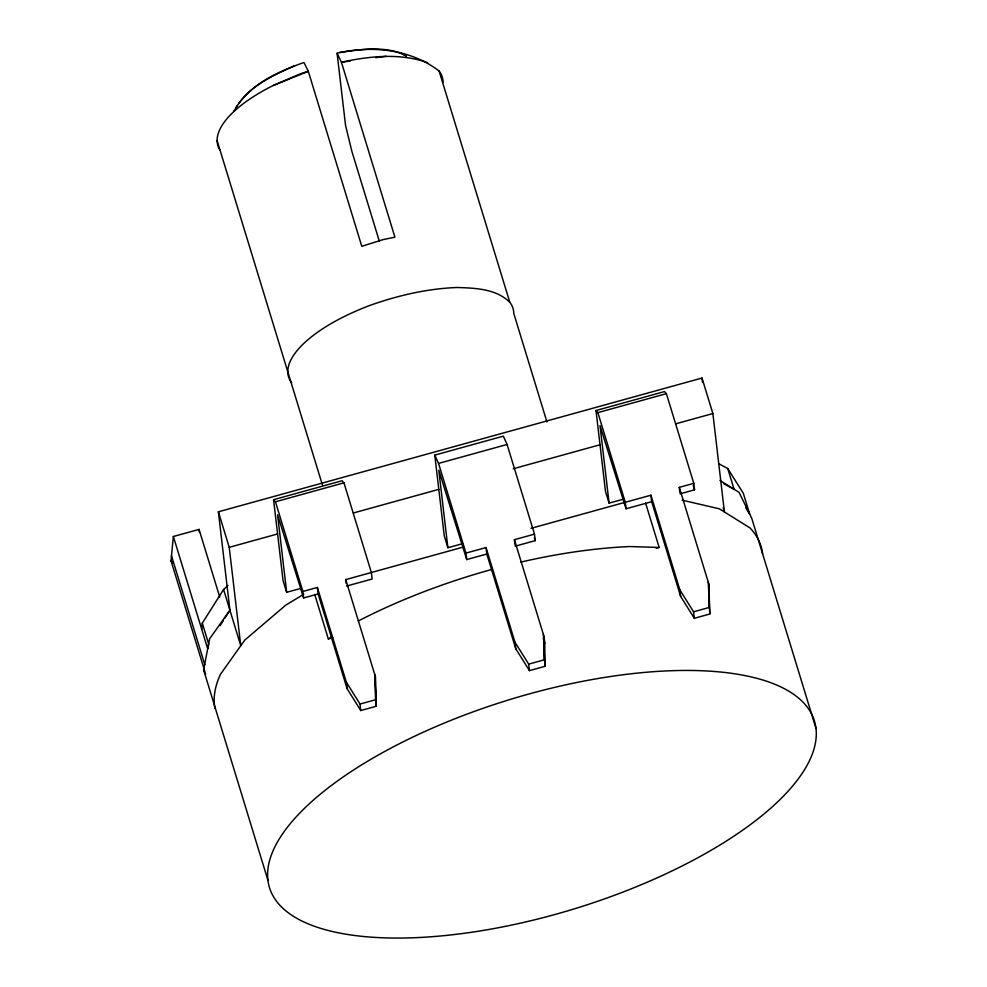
<?xml version="1.0" encoding="UTF-8"?>
<svg xmlns="http://www.w3.org/2000/svg" width="987" height="987" viewBox="0 0 987 987"><rect width="100%" height="100%" fill="white"/><g stroke="black" fill="none" stroke-linecap="round" stroke-linejoin="round"><path stroke-width="1.48" d="M204.79 671.209L171.01 560.715L173.367 536.496L199.053 529.402L219.756 597.098M201.718 629.225L202.298 623.167L223.58 589.498L228.034 585.427M208.195 648.422L208.639 643.882L202.298 623.167M267.859 880.046L203.618 669.914L209.614 638.799L229.909 610.213L218.374 511.809L702.004 378.046L712.873 413.553L724.409 511.957L723.101 507.7M233.759 111.149L234.561 109.841M220.089 625.746L223.358 620.576M224.999 617.985L229.909 610.213M237.102 106.041L235.412 108.57C249.97 84.166 278.038 71.632 303.984 62.502L308.302 71.323L361.785 246.294L383.178 239.594L394.911 237.201L341.416 62.23L337.085 53.249C371.445 45.192 410.604 49.005 439.104 71.039A117.33 45.094 -17 0 1 443.052 82.143M238.805 103.512C252.117 84.672 274.509 74.926 294.891 65.598M303.848 594.186L285.613 605.253L244.727 640.144L220.471 674.306A284.947 109.508 -17 0 0 214.932 708.419M314.717 594.396L328.338 638.959L332.249 636.59M273.251 85.487L300.455 73.766L308.302 71.323L273.251 85.487A117.33 45.094 -17 0 0 220.163 150.406M301.245 588.277L286.662 592.311L283.047 580.467L273.572 499.693L342.094 480.743L343.957 482.84L371.371 572.522L372.136 578.999L346.499 586.093M462.459 543.689L447.876 547.723L444.261 535.879L434.786 455.106L503.308 436.155L507.071 444.471L534.485 534.14L535.25 540.629L515.177 546.181M623.673 499.101L609.09 503.123L605.475 491.292L596 410.518L664.522 391.568L666.385 393.665L693.799 483.346L694.564 489.823L680.055 493.845M273.572 499.693L275.447 501.791L343.957 482.84M596 410.518L597.863 412.615L666.385 393.665M434.786 455.106L438.549 463.421L507.071 444.471M223.58 589.498L240.766 645.72L229.231 547.329L277.594 533.942M353.469 512.956L438.808 489.355M513.203 468.776L600.022 444.767M675.922 423.768L712.873 413.553M317.37 587.45L318.122 593.94L303.614 597.949L302.861 591.472L317.37 587.45L346.326 682.165L347.079 688.655L360.773 710.541L376.244 706.26L375.356 676.477L345.746 579.603L462.792 547.205M531.031 528.329L624.5 502.482M650.914 495.203L651.679 501.692L626.042 508.774L625.277 502.297L650.914 495.203L679.87 589.905L680.635 596.395L694.317 618.294L709.801 614.013L708.9 584.218L679.29 487.356L693.799 483.346M486.036 547.538L486.801 554.028L466.728 559.58L465.975 553.09L486.036 547.538L514.992 642.253L515.757 648.743L529.439 670.629L544.923 666.348L544.787 643.043L544.034 636.566L514.412 539.692L534.485 534.14M328.338 638.959L332.792 637.725M656.195 548.278L659.168 547.464L645.535 502.901M346.326 682.165L360.008 704.052L375.492 699.771L375.356 676.477M679.87 589.905L693.553 611.804L709.036 607.523L708.9 584.218M514.992 642.253L528.687 664.14L544.158 659.859L544.034 636.566M339.676 52.385C361.39 49.56 385.683 45.229 406.002 55.667M350.385 61.034L341.416 62.23C369.632 56.086 399.982 52.804 427.729 62.687M375.776 57.665L386.225 56.284M659.168 547.464L629.755 546.551A284.947 109.508 -17 0 0 520.877 562.084M682.14 500.15L719.424 508.848L749.923 527.872A284.947 109.508 -17 0 1 762.606 553.83M718.487 463.582L727.74 468.529L743.334 493.352L749.676 514.079L745.777 507.873M723.496 483.593L734.069 489.244L727.74 468.529M400.981 53.076L406.323 56.148M719.967 480.447L739.053 492.353L751.749 518.311L815.99 728.443A284.947 109.508 -17 0 1 416.095 937.65A284.947 109.508 -17 0 1 393.702 746.653A284.947 109.508 -17 0 1 815.99 728.443M546.971 422.029L513.746 313.348A117.33 45.094 -17 0 0 509.798 302.244C495.807 288.623 475.253 288.105 456.919 287.488C427.568 288.673 398.785 295.249 371.149 304.971A117.33 45.094 -17 0 0 291.745 382.845M171.01 560.715L172.503 563.096M203.618 669.914L205.691 674.158M693.219 485.431L694.564 489.823M651.679 501.692L680.635 596.395M597.863 412.615L625.277 502.297M626.042 508.774L599.997 425.594L609.09 503.123M439.104 71.039L509.798 302.244M534.349 537.705L535.25 540.629M543.442 638.651L544.787 643.043M486.801 554.028L515.757 648.743M379.292 241.062L351.878 151.369L345.549 125.386L337.085 53.249M438.549 463.421L465.975 553.09M466.728 559.58L438.796 470.194L447.876 547.723M217.115 140.549L322.367 484.839M318.122 593.94L347.079 688.655M275.447 501.791L302.861 591.472M303.614 597.949L277.581 514.782L286.662 592.311M218.374 511.809L229.231 547.329M173.367 536.496L207.628 648.558M171.491 555.767L204.827 664.794M702.004 378.046L702.547 382.586M709.801 614.013L708.247 582.059M679.29 487.356L679.895 492.538M693.553 611.804L694.317 618.294M544.923 666.348L543.368 634.407M514.412 539.692L515.029 544.886M528.687 664.14L529.439 670.629M376.244 706.26L374.69 674.318M345.746 579.603L346.203 583.502M360.008 704.052L360.773 710.541M199.053 529.402L199.411 532.425M358.256 621.02A284.947 109.508 -17 0 1 490.995 569.672"/></g></svg>
